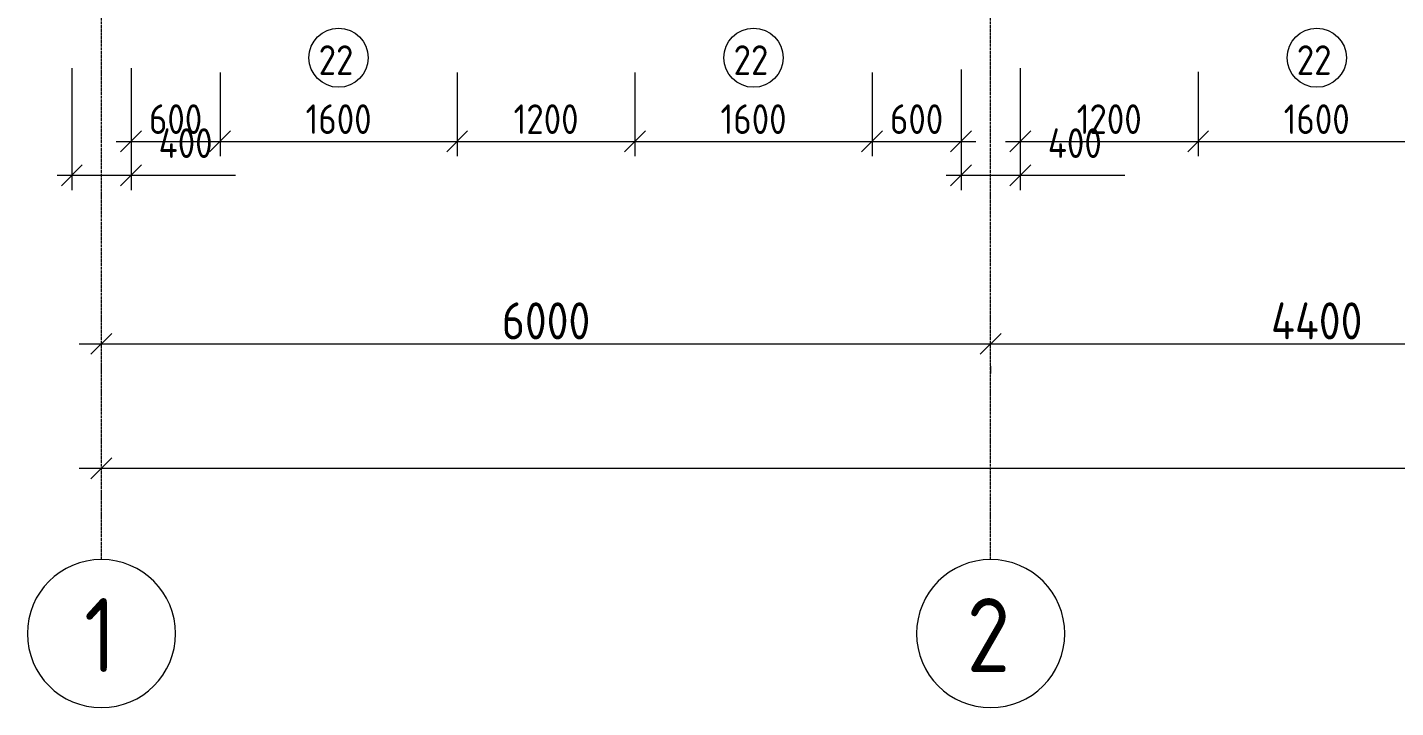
# Model space of a CAD drawing. Header units: millimetres. Extents: x -56773 to 221258, y -262288 to 26541.
# Drawn here: x -20091 to -10858, y -210602 to -206008 of the extents above; entities that cross this region are included whole.
import ezdxf

# ---------------------------------------------------------------- set-up
doc = ezdxf.new("R2010")
doc.units = ezdxf.units.MM
doc.linetypes.add('ADSK_Линия сетки', pattern=[25, 20, -2.5, 0, -2.5])
for name, color, linetype, lineweight in [('Марки окон', 7, 'Continuous', 20), ('Оси', 7, 'Continuous', 9), ('Размеры', 7, 'Continuous', 9)]:
    doc.layers.add(name, color=color, linetype=linetype, lineweight=lineweight)
doc.styles.add('GOST Common', font='', dxfattribs={"width": 0.9, "height": 500})
doc.styles.add('GOST Common_2', font='', dxfattribs={"width": 0.9, "height": 250})
doc.styles.add('GOST Common_3', font='', dxfattribs={"width": 0.9, "height": 200})
doc.styles.get('GOST Common').set_extended_font_data('GOST Common')
doc.styles.get('GOST Common_2').set_extended_font_data('GOST Common')
doc.styles.get('GOST Common_3').set_extended_font_data('GOST Common')
doc.dimstyles.new('ADSK_Основной_2_0', dxfattribs={"dimscale": 304.8, "dimtxt": 201.142999, "dimasz": 0.463911, "dimexe": 0.328084, "dimexo": 0.328084, "dimgap": 0.164042, "dimtad": 1, "dimdec": 3, "dimrnd": 0.001, "dimdsep": 46, "dimtxsty": 'GOST Common_3', "dimblk1": 'OBLIQUE', "dimblk2": 'OBLIQUE', "dimsah": 1, "dimcen": 0.09, "dimdle": 0.328084, "dimazin": 2, "dimtfac": 1, "dimtdec": 4, "dimtix": 1, "dimtmove": 0, "dimatfit": 3, "dimfxl": 1, "dimtvp": 1, "dimtolj": 1, "dimtzin": 0, "dimlwd": 20, "dimlwe": 20, "dimarcsym": 2})
doc.dimstyles.new('ADSK_Основной_2_0_1', dxfattribs={"dimscale": 304.8, "dimtxt": 201.142999, "dimasz": 0.463911, "dimexe": 0.328084, "dimexo": 0.328084, "dimgap": 0.164042, "dimtad": 1, "dimdec": 3, "dimrnd": 0.001, "dimdsep": 46, "dimtxsty": 'GOST Common_3', "dimblk1": 'OBLIQUE', "dimblk2": 'OBLIQUE', "dimsah": 1, "dimcen": 0.09, "dimdle": 0.328084, "dimazin": 2, "dimtfac": 1, "dimtdec": 4, "dimtix": 1, "dimtmove": 1, "dimatfit": 3, "dimfxl": 1, "dimtvp": 1, "dimtolj": 1, "dimtzin": 0, "dimlwd": 20, "dimlwe": 20, "dimarcsym": 2})
doc.dimstyles.new('ADSK_Основной_2_5_мм', dxfattribs={"dimscale": 304.8, "dimtxt": 251.428749, "dimasz": 0.463911, "dimexe": 0.492126, "dimexo": 0.984252, "dimgap": 0.098425, "dimtad": 1, "dimrnd": 0.01, "dimdsep": 46, "dimtxsty": 'GOST Common_2', "dimblk1": 'OBLIQUE', "dimblk2": 'OBLIQUE', "dimsah": 1, "dimcen": 0.09, "dimdle": 0.492126, "dimazin": 2, "dimtfac": 1, "dimtdec": 4, "dimtix": 1, "dimtmove": 0, "dimatfit": 3, "dimfxl": 1, "dimtvp": 1, "dimtolj": 1, "dimtzin": 0, "dimlwd": 20, "dimlwe": 20, "dimarcsym": 2})

# ---------------------------------------------------------------- blocks, each defined once
blk = doc.blocks.new('Ось сетки - Круг_Ø10 мм-8259-Кладочный план 4-го этажа')
at = {"layer": 'Оси', "lineweight": 20}
for start, end in [(360, 180), (180, 360)]:
    blk.add_arc((0, 0), 5, start, end, dxfattribs=at)
blk = doc.blocks.new('_Oblique')
at = {"color": 0, "linetype": 'ByBlock', "lineweight": -2}
blk.add_line((-0.5, -0.5), (0.5, 0.5), dxfattribs=at)
blk = doc.blocks.new('*D5845')
at = {"layer": 'Defpoints', "color": 0, "lineweight": 25, "transparency": 16777216}
for p in [(-19590.6, -208045.7), (-13590.6, -208045.7), (-13590.6, -208145.7)]:
    blk.add_point(p, dxfattribs=at)
at = {"layer": 'Размеры', "color": 0, "lineweight": 20, "transparency": 16777216}
for p, q in [((-19740.6, -208145.7), (-13440.6, -208145.7)), ((-19590.6, -208345.7), (-19590.6, -208295.7)), ((-13590.6, -208345.7), (-13590.6, -208295.7))]:
    blk.add_line(p, q, dxfattribs=at)
at = {"layer": 'Размеры', "color": 0, "lineweight": 20, "transparency": 16777216, "xscale": 141.4, "yscale": 141.4, "zscale": 141.4, "rotation": 180}
blk.add_blockref('_Oblique', (-19590.6, -208145.7), dxfattribs=at)
at = {"layer": 'Размеры', "color": 0, "lineweight": 20, "transparency": 16777216, "xscale": 141.4, "yscale": 141.4, "zscale": 141.4}
blk.add_blockref('_Oblique', (-13590.6, -208145.7), dxfattribs=at)
at = {"layer": 'Размеры', "color": 0, "lineweight": 9, "transparency": 16777216, "insert": (-16590.6, -207990.7), "char_height": 250, "width": 756.843, "attachment_point": 5, "style": 'GOST Common_2'}
blk.add_mtext('\\A1;6000', dxfattribs=at)
blk = doc.blocks.new('*D5846')
at = {"layer": 'Defpoints', "color": 0, "lineweight": 25, "transparency": 16777216}
for p in [(-13590.6, -208045.7), (-9190.6, -208045.7), (-9190.6, -208145.7)]:
    blk.add_point(p, dxfattribs=at)
at = {"layer": 'Размеры', "color": 0, "lineweight": 20, "transparency": 16777216}
for p, q in [((-13740.6, -208145.7), (-9040.6, -208145.7)), ((-13590.6, -208345.7), (-13590.6, -208295.7)), ((-9190.6, -208345.7), (-9190.6, -208295.7))]:
    blk.add_line(p, q, dxfattribs=at)
at = {"layer": 'Размеры', "color": 0, "lineweight": 20, "transparency": 16777216, "xscale": 141.4, "yscale": 141.4, "zscale": 141.4, "rotation": 180}
blk.add_blockref('_Oblique', (-13590.6, -208145.7), dxfattribs=at)
at = {"layer": 'Размеры', "color": 0, "lineweight": 20, "transparency": 16777216, "xscale": 141.4, "yscale": 141.4, "zscale": 141.4}
blk.add_blockref('_Oblique', (-9190.6, -208145.7), dxfattribs=at)
at = {"layer": 'Размеры', "color": 0, "lineweight": 9, "transparency": 16777216, "insert": (-11390.6, -207990.7), "char_height": 250, "width": 807.981, "attachment_point": 5, "style": 'GOST Common_2'}
blk.add_mtext('\\A1;4400', dxfattribs=at)
blk = doc.blocks.new('*D5869')
at = {"layer": 'Defpoints', "color": 0, "lineweight": 25, "transparency": 16777216}
for p in [(-19590.6, -208885.7), (61609.4, -208885.7), (61609.4, -208985.7)]:
    blk.add_point(p, dxfattribs=at)
at = {"layer": 'Размеры', "color": 0, "lineweight": 20, "transparency": 16777216}
for p, q in [((-19740.6, -208985.7), (61759.4, -208985.7)), ((-19590.6, -209185.7), (-19590.6, -209135.7)), ((61609.4, -209185.7), (61609.4, -209135.7))]:
    blk.add_line(p, q, dxfattribs=at)
at = {"layer": 'Размеры', "color": 0, "lineweight": 20, "transparency": 16777216, "xscale": 141.4, "yscale": 141.4, "zscale": 141.4, "rotation": 180}
blk.add_blockref('_Oblique', (-19590.6, -208985.7), dxfattribs=at)
at = {"layer": 'Размеры', "color": 0, "lineweight": 20, "transparency": 16777216, "xscale": 141.4, "yscale": 141.4, "zscale": 141.4}
blk.add_blockref('_Oblique', (61609.4, -208985.7), dxfattribs=at)
at = {"layer": 'Размеры', "color": 0, "lineweight": 9, "transparency": 16777216, "insert": (21009.4, -208830.7), "char_height": 250, "width": 889.802, "attachment_point": 5, "style": 'GOST Common_2'}
blk.add_mtext('\\A1;81200', dxfattribs=at)
blk = doc.blocks.new('*D5738')
at = {"layer": 'Defpoints', "color": 0, "lineweight": 25, "transparency": 16777216}
for p in [(-19790.6, -206184.1), (-19390.6, -206184.1), (-19390.6, -207007.1)]:
    blk.add_point(p, dxfattribs=at)
at = {"layer": 'Размеры', "color": 0, "lineweight": 20, "transparency": 16777216}
for p, q in [((-19790.6, -206284.1), (-19790.6, -207107.1)), ((-19390.6, -206284.1), (-19390.6, -207107.1)), ((-19890.6, -207007.1), (-19390.6, -207007.1)), ((-19390.6, -207007.1), (-18686.4, -207007.1))]:
    blk.add_line(p, q, dxfattribs=at)
at = {"layer": 'Размеры', "color": 0, "lineweight": 20, "transparency": 16777216, "xscale": 141.4, "yscale": 141.4, "zscale": 141.4, "rotation": 180}
blk.add_blockref('_Oblique', (-19790.6, -207007.1), dxfattribs=at)
at = {"layer": 'Размеры', "color": 0, "lineweight": 20, "transparency": 16777216, "xscale": 141.4, "yscale": 141.4, "zscale": 141.4}
blk.add_blockref('_Oblique', (-19390.6, -207007.1), dxfattribs=at)
at = {"layer": 'Размеры', "color": 0, "lineweight": 9, "transparency": 16777216, "insert": (-19205.1, -206690.5), "char_height": 200, "width": 474.561, "attachment_point": 1, "line_spacing_factor": 1.022761, "style": 'GOST Common_3'}
blk.add_mtext('\\A1;400', dxfattribs=at)
blk = doc.blocks.new('*D5739')
at = {"layer": 'Defpoints', "color": 0, "lineweight": 25, "transparency": 16777216}
for p in [(-19390.6, -206184.1), (-18790.6, -206213.3), (-18790.6, -206778.4)]:
    blk.add_point(p, dxfattribs=at)
at = {"layer": 'Размеры', "color": 0, "lineweight": 20, "transparency": 16777216}
for p, q in [((-19390.6, -206284.1), (-19390.6, -206878.4)), ((-18790.6, -206313.3), (-18790.6, -206878.4)), ((-19490.6, -206778.4), (-18690.6, -206778.4))]:
    blk.add_line(p, q, dxfattribs=at)
at = {"layer": 'Размеры', "color": 0, "lineweight": 20, "transparency": 16777216, "xscale": 141.4, "yscale": 141.4, "zscale": 141.4, "rotation": 180}
blk.add_blockref('_Oblique', (-19390.6, -206778.4), dxfattribs=at)
at = {"layer": 'Размеры', "color": 0, "lineweight": 20, "transparency": 16777216, "xscale": 141.4, "yscale": 141.4, "zscale": 141.4}
blk.add_blockref('_Oblique', (-18790.6, -206778.4), dxfattribs=at)
at = {"layer": 'Размеры', "color": 0, "lineweight": 9, "transparency": 16777216, "insert": (-19090.6, -206628.4), "char_height": 200, "width": 454.106, "attachment_point": 5, "style": 'GOST Common_3'}
blk.add_mtext('\\A1;600', dxfattribs=at)
blk = doc.blocks.new('*D5740')
at = {"layer": 'Defpoints', "color": 0, "lineweight": 25, "transparency": 16777216}
for p in [(-18790.6, -206213.3), (-17190.6, -206213.3), (-17190.6, -206778.4)]:
    blk.add_point(p, dxfattribs=at)
at = {"layer": 'Размеры', "color": 0, "lineweight": 20, "transparency": 16777216}
for p, q in [((-18790.6, -206313.3), (-18790.6, -206878.4)), ((-17190.6, -206313.3), (-17190.6, -206878.4)), ((-18890.6, -206778.4), (-17090.6, -206778.4))]:
    blk.add_line(p, q, dxfattribs=at)
at = {"layer": 'Размеры', "color": 0, "lineweight": 20, "transparency": 16777216, "xscale": 141.4, "yscale": 141.4, "zscale": 141.4, "rotation": 180}
blk.add_blockref('_Oblique', (-18790.6, -206778.4), dxfattribs=at)
at = {"layer": 'Размеры', "color": 0, "lineweight": 20, "transparency": 16777216, "xscale": 141.4, "yscale": 141.4, "zscale": 141.4}
blk.add_blockref('_Oblique', (-17190.6, -206778.4), dxfattribs=at)
at = {"layer": 'Размеры', "color": 0, "lineweight": 9, "transparency": 16777216, "insert": (-17990.6, -206628.4), "char_height": 200, "width": 560.473, "attachment_point": 5, "style": 'GOST Common_3'}
blk.add_mtext('\\A1;1600', dxfattribs=at)
blk = doc.blocks.new('*D5741')
at = {"layer": 'Defpoints', "color": 0, "lineweight": 25, "transparency": 16777216}
for p in [(-17190.6, -206213.3), (-15990.6, -206213.3), (-15990.6, -206778.4)]:
    blk.add_point(p, dxfattribs=at)
at = {"layer": 'Размеры', "color": 0, "lineweight": 20, "transparency": 16777216}
for p, q in [((-17190.6, -206313.3), (-17190.6, -206878.4)), ((-15990.6, -206313.3), (-15990.6, -206878.4)), ((-17290.6, -206778.4), (-15890.6, -206778.4))]:
    blk.add_line(p, q, dxfattribs=at)
at = {"layer": 'Размеры', "color": 0, "lineweight": 20, "transparency": 16777216, "xscale": 141.4, "yscale": 141.4, "zscale": 141.4, "rotation": 180}
blk.add_blockref('_Oblique', (-17190.6, -206778.4), dxfattribs=at)
at = {"layer": 'Размеры', "color": 0, "lineweight": 20, "transparency": 16777216, "xscale": 141.4, "yscale": 141.4, "zscale": 141.4}
blk.add_blockref('_Oblique', (-15990.6, -206778.4), dxfattribs=at)
at = {"layer": 'Размеры', "color": 0, "lineweight": 9, "transparency": 16777216, "insert": (-16590.6, -206628.4), "char_height": 200, "width": 560.473, "attachment_point": 5, "style": 'GOST Common_3'}
blk.add_mtext('\\A1;1200', dxfattribs=at)
blk = doc.blocks.new('*D5742')
at = {"layer": 'Defpoints', "color": 0, "lineweight": 25, "transparency": 16777216}
for p in [(-15990.6, -206213.3), (-14390.6, -206213.3), (-14390.6, -206778.4)]:
    blk.add_point(p, dxfattribs=at)
at = {"layer": 'Размеры', "color": 0, "lineweight": 20, "transparency": 16777216}
for p, q in [((-15990.6, -206313.3), (-15990.6, -206878.4)), ((-14390.6, -206313.3), (-14390.6, -206878.4)), ((-16090.6, -206778.4), (-14290.6, -206778.4))]:
    blk.add_line(p, q, dxfattribs=at)
at = {"layer": 'Размеры', "color": 0, "lineweight": 20, "transparency": 16777216, "xscale": 141.4, "yscale": 141.4, "zscale": 141.4, "rotation": 180}
blk.add_blockref('_Oblique', (-15990.6, -206778.4), dxfattribs=at)
at = {"layer": 'Размеры', "color": 0, "lineweight": 20, "transparency": 16777216, "xscale": 141.4, "yscale": 141.4, "zscale": 141.4}
blk.add_blockref('_Oblique', (-14390.6, -206778.4), dxfattribs=at)
at = {"layer": 'Размеры', "color": 0, "lineweight": 9, "transparency": 16777216, "insert": (-15190.6, -206628.4), "char_height": 200, "width": 560.473, "attachment_point": 5, "style": 'GOST Common_3'}
blk.add_mtext('\\A1;1600', dxfattribs=at)
blk = doc.blocks.new('*D5743')
at = {"layer": 'Defpoints', "color": 0, "lineweight": 25, "transparency": 16777216}
for p in [(-14390.6, -206213.3), (-13790.6, -206192.5), (-13790.6, -206778.4)]:
    blk.add_point(p, dxfattribs=at)
at = {"layer": 'Размеры', "color": 0, "lineweight": 20, "transparency": 16777216}
for p, q in [((-14390.6, -206313.3), (-14390.6, -206878.4)), ((-13790.6, -206292.5), (-13790.6, -206878.4)), ((-14490.6, -206778.4), (-13690.6, -206778.4))]:
    blk.add_line(p, q, dxfattribs=at)
at = {"layer": 'Размеры', "color": 0, "lineweight": 20, "transparency": 16777216, "xscale": 141.4, "yscale": 141.4, "zscale": 141.4, "rotation": 180}
blk.add_blockref('_Oblique', (-14390.6, -206778.4), dxfattribs=at)
at = {"layer": 'Размеры', "color": 0, "lineweight": 20, "transparency": 16777216, "xscale": 141.4, "yscale": 141.4, "zscale": 141.4}
blk.add_blockref('_Oblique', (-13790.6, -206778.4), dxfattribs=at)
at = {"layer": 'Размеры', "color": 0, "lineweight": 9, "transparency": 16777216, "insert": (-14090.6, -206628.4), "char_height": 200, "width": 454.106, "attachment_point": 5, "style": 'GOST Common_3'}
blk.add_mtext('\\A1;600', dxfattribs=at)
blk = doc.blocks.new('*D5744')
at = {"layer": 'Defpoints', "color": 0, "lineweight": 25, "transparency": 16777216}
for p in [(-13790.6, -206192.5), (-13390.6, -206184.1), (-13390.6, -207007.1)]:
    blk.add_point(p, dxfattribs=at)
at = {"layer": 'Размеры', "color": 0, "lineweight": 20, "transparency": 16777216}
for p, q in [((-13790.6, -206292.5), (-13790.6, -207107.1)), ((-13390.6, -206284.1), (-13390.6, -207107.1)), ((-13890.6, -207007.1), (-13390.6, -207007.1)), ((-13390.6, -207007.1), (-12686.4, -207007.1))]:
    blk.add_line(p, q, dxfattribs=at)
at = {"layer": 'Размеры', "color": 0, "lineweight": 20, "transparency": 16777216, "xscale": 141.4, "yscale": 141.4, "zscale": 141.4, "rotation": 180}
blk.add_blockref('_Oblique', (-13790.6, -207007.1), dxfattribs=at)
at = {"layer": 'Размеры', "color": 0, "lineweight": 20, "transparency": 16777216, "xscale": 141.4, "yscale": 141.4, "zscale": 141.4}
blk.add_blockref('_Oblique', (-13390.6, -207007.1), dxfattribs=at)
at = {"layer": 'Размеры', "color": 0, "lineweight": 9, "transparency": 16777216, "insert": (-13205.1, -206690.5), "char_height": 200, "width": 474.561, "attachment_point": 1, "line_spacing_factor": 1.022761, "style": 'GOST Common_3'}
blk.add_mtext('\\A1;400', dxfattribs=at)
blk = doc.blocks.new('*D5745')
at = {"layer": 'Defpoints', "color": 0, "lineweight": 25, "transparency": 16777216}
for p in [(-13390.6, -206184.1), (-12190.6, -206208.7), (-12190.6, -206778.4)]:
    blk.add_point(p, dxfattribs=at)
at = {"layer": 'Размеры', "color": 0, "lineweight": 20, "transparency": 16777216}
for p, q in [((-13390.6, -206284.1), (-13390.6, -206878.4)), ((-12190.6, -206308.7), (-12190.6, -206878.4)), ((-13490.6, -206778.4), (-12090.6, -206778.4))]:
    blk.add_line(p, q, dxfattribs=at)
at = {"layer": 'Размеры', "color": 0, "lineweight": 20, "transparency": 16777216, "xscale": 141.4, "yscale": 141.4, "zscale": 141.4, "rotation": 180}
blk.add_blockref('_Oblique', (-13390.6, -206778.4), dxfattribs=at)
at = {"layer": 'Размеры', "color": 0, "lineweight": 20, "transparency": 16777216, "xscale": 141.4, "yscale": 141.4, "zscale": 141.4}
blk.add_blockref('_Oblique', (-12190.6, -206778.4), dxfattribs=at)
at = {"layer": 'Размеры', "color": 0, "lineweight": 9, "transparency": 16777216, "insert": (-12790.6, -206628.4), "char_height": 200, "width": 560.473, "attachment_point": 5, "style": 'GOST Common_3'}
blk.add_mtext('\\A1;1200', dxfattribs=at)
blk = doc.blocks.new('*D5746')
at = {"layer": 'Defpoints', "color": 0, "lineweight": 25, "transparency": 16777216}
for p in [(-12190.6, -206208.7), (-10590.6, -206195.8), (-10590.6, -206778.4)]:
    blk.add_point(p, dxfattribs=at)
at = {"layer": 'Размеры', "color": 0, "lineweight": 20, "transparency": 16777216}
for p, q in [((-12190.6, -206308.7), (-12190.6, -206878.4)), ((-10590.6, -206295.8), (-10590.6, -206878.4)), ((-12290.6, -206778.4), (-10490.6, -206778.4))]:
    blk.add_line(p, q, dxfattribs=at)
at = {"layer": 'Размеры', "color": 0, "lineweight": 20, "transparency": 16777216, "xscale": 141.4, "yscale": 141.4, "zscale": 141.4, "rotation": 180}
blk.add_blockref('_Oblique', (-12190.6, -206778.4), dxfattribs=at)
at = {"layer": 'Размеры', "color": 0, "lineweight": 20, "transparency": 16777216, "xscale": 141.4, "yscale": 141.4, "zscale": 141.4}
blk.add_blockref('_Oblique', (-10590.6, -206778.4), dxfattribs=at)
at = {"layer": 'Размеры', "color": 0, "lineweight": 9, "transparency": 16777216, "insert": (-11390.6, -206628.4), "char_height": 200, "width": 560.473, "attachment_point": 5, "style": 'GOST Common_3'}
blk.add_mtext('\\A1;1600', dxfattribs=at)
blk = doc.blocks.new('М_окна1 - Маркировка типоразмера-1510237-Кладочный план 4-го этажа')
at = {"layer": 'Марки окон'}
blk.add_circle((0, 0), 2, dxfattribs=at)

msp = doc.modelspace()

# ---------------------------------------------------------------- linework, layer by layer
at = {"layer": 'Оси', "linetype": 'ADSK_Линия сетки', "lineweight": 5}
for p, q in [((-19590.6385, -209602.3427), (-19590.6385, -174127.5463)), ((-13590.6385, -209602.3427), (-13590.6385, -174127.5463))]:
    msp.add_line(p, q, dxfattribs=at)

# ---------------------------------------------------------------- block references
at = {"layer": 'Марки окон', "lineweight": 9, "xscale": 99.99999999999993, "yscale": 99.99999999999993, "zscale": 99.99999999999993}
for p in [(-17990.6385, -206213.4914), (-15190.6385, -206213.4914), (-11390.6385, -206213.4914)]:
    msp.add_blockref('М_окна1 - Маркировка типоразмера-1510237-Кладочный план 4-го этажа', p, dxfattribs=at)
at = {"layer": 'Оси', "lineweight": 20, "xscale": 99.99999999999993, "yscale": 99.99999999999993, "zscale": 99.99999999999993}
for p in [(-19590.6385, -210102.3427), (-13590.6385, -210102.3427)]:
    msp.add_blockref('Ось сетки - Круг_Ø10 мм-8259-Кладочный план 4-го этажа', p, dxfattribs=at)

# ---------------------------------------------------------------- texts
at = {"layer": 'Марки окон', "lineweight": 5, "char_height": 200, "width": 317.46825, "attachment_point": 1, "style": 'GOST Common_3'}
for insert in [(-18125.1959, -206129.7061), (-15325.1959, -206129.7061), (-11525.1959, -206129.7061)]:
    msp.add_mtext('22', dxfattribs=dict(at, insert=insert))
at = {"layer": 'Оси', "char_height": 500, "attachment_point": 1, "style": 'GOST Common'}
for s, insert, width in [('\\fGOST Common|b0|i0|c204|p34|;\\W.9;1', (-19707.5692, -209862.476), 281.392312), ('\\fGOST Common|b0|i0|c204|p34|;\\W.9;2', (-13752.1192, -209862.476), 389.620125)]:
    msp.add_mtext(s, dxfattribs=dict(at, insert=insert, width=width))

# ---------------------------------------------------------------- dimensions: what is measured, and where the dimension line sits
at = {"layer": 'Размеры', "lineweight": 9}
for base, p1, p2, override, picture, middle in [((-19390.6385, -207007.1289), (-19790.6385, -206184.0913), (-19390.6385, -206184.0913), {"dimpost": '<>', "dimfxl": 400}, '*D5738', (-18967.8099, -207007.1289)), ((-13390.6385, -207007.1289), (-13790.6385, -206192.4735), (-13390.6385, -206184.0913), {"dimpost": '<>', "dimfxl": 400.087818}, '*D5744', (-12967.8099, -207007.1289))]:
    dim = msp.add_linear_dim(base=base, p1=p1, p2=p2, dimstyle='ADSK_Основной_2_0', override=override, dxfattribs=at)
    dim.commit()
    dim.dimension.update_dxf_attribs({"geometry": picture, "text_midpoint": middle, "dimtype": 160})
for base, p1, p2, dimstyle, override, picture, middle in [((-18790.6385, -206778.4042), (-19390.6385, -206184.0913), (-18790.6385, -206213.2828), 'ADSK_Основной_2_0_1', {"dimpost": '<>', "dimfxl": 600.709704}, '*D5739', (-19090.6385, -206628.4042)), ((-17190.6385, -206778.4042), (-18790.6385, -206213.2828), (-17190.6385, -206213.2828), 'ADSK_Основной_2_0_1', {"dimpost": '<>', "dimfxl": 1600}, '*D5740', (-17990.6385, -206628.4042)), ((-15990.6385, -206778.4042), (-17190.6385, -206213.2828), (-15990.6385, -206213.2828), 'ADSK_Основной_2_0_1', {"dimpost": '<>', "dimfxl": 1200}, '*D5741', (-16590.6385, -206628.4042)), ((-14390.6385, -206778.4042), (-15990.6385, -206213.2828), (-14390.6385, -206213.2828), 'ADSK_Основной_2_0_1', {"dimpost": '<>', "dimfxl": 1600}, '*D5742', (-15190.6385, -206628.4042)), ((-13790.6385, -206778.4042), (-14390.6385, -206213.2828), (-13790.6385, -206192.4735), 'ADSK_Основной_2_0_1', {"dimpost": '<>', "dimfxl": 600.360748}, '*D5743', (-14090.6385, -206628.4042)), ((-12190.6385, -206778.4042), (-13390.6385, -206184.0913), (-12190.6385, -206208.6545), 'ADSK_Основной_2_0_1', {"dimpost": '<>', "dimfxl": 1200.251371}, '*D5745', (-12790.6385, -206628.4042)), ((-10590.6385, -206778.4042), (-12190.6385, -206208.6545), (-10590.6385, -206195.7888), 'ADSK_Основной_2_0_1', {"dimpost": '<>', "dimfxl": 1600.051726}, '*D5746', (-11390.6385, -206628.4042)), ((-13590.6385, -208145.7149), (-19590.6385, -208045.73), (-13590.6385, -208045.73), 'ADSK_Основной_2_5_мм', {"dimpost": '<>', "dimfxl": 6000}, '*D5845', (-16590.6385, -207990.7149)), ((-9190.6385, -208145.7149), (-13590.6385, -208045.73), (-9190.6385, -208045.73), 'ADSK_Основной_2_5_мм', {"dimpost": '<>', "dimfxl": 4400}, '*D5846', (-11390.6385, -207990.7149)), ((61609.3615, -208985.7149), (-19590.6385, -208885.73), (61609.3615, -208885.73), 'ADSK_Основной_2_5_мм', {"dimpost": '<>', "dimfxl": 81200}, '*D5869', (21009.3615, -208830.7149))]:
    dim = msp.add_linear_dim(base=base, p1=p1, p2=p2, dimstyle=dimstyle, override=override, dxfattribs=at)
    dim.commit()
    dim.dimension.update_dxf_attribs({"geometry": picture, "text_midpoint": middle})

doc.saveas('drawing.dxf')
